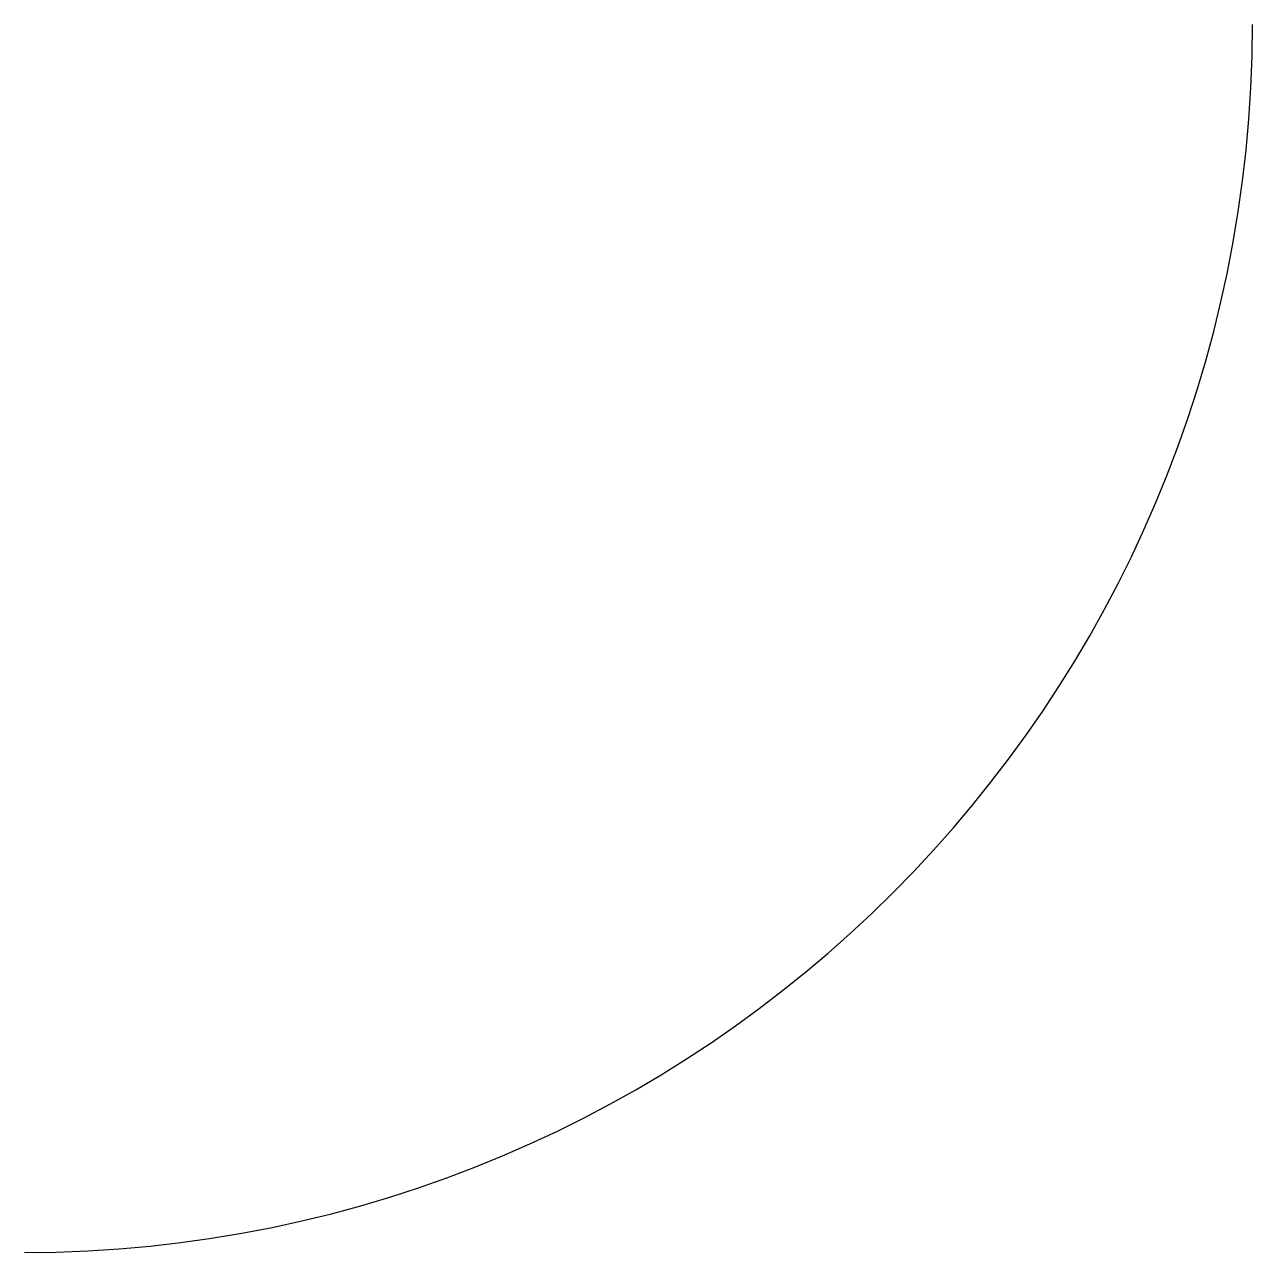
# Model space of a CAD drawing. Extents: x 5 to 6, y 4 to 5.
import ezdxf

# ---------------------------------------------------------------- set-up
doc = ezdxf.new("R2010")
doc.units = 0
doc.layers.get('0').update_dxf_attribs({"linetype": 'CONTINUOUS'})

msp = doc.modelspace()

# ---------------------------------------------------------------- linework, layer by layer
at = {"color": 0}
msp.add_arc((5, 5), 1, 270, 0, dxfattribs=at)

doc.saveas('drawing.dxf')
